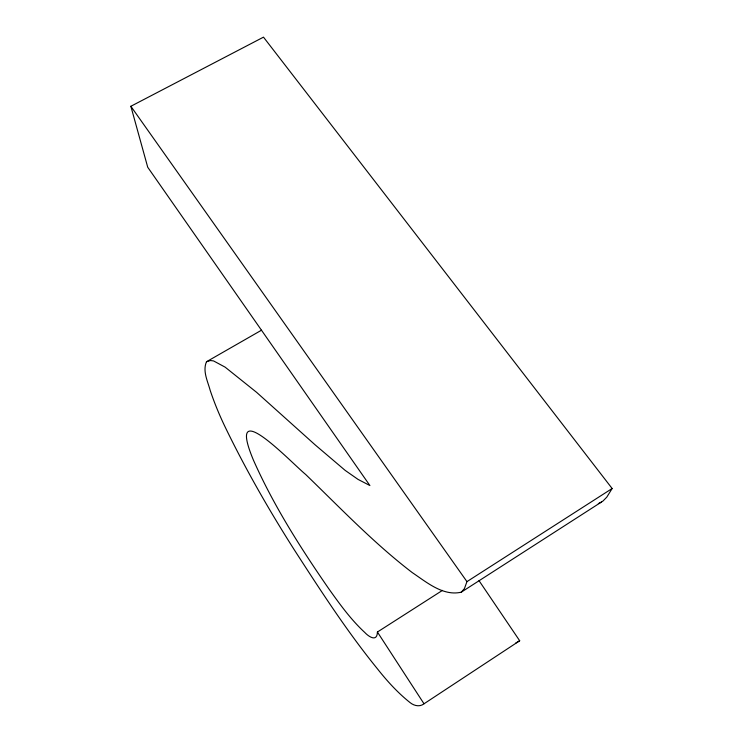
<?xml version="1.0" encoding="UTF-8"?>
<svg xmlns="http://www.w3.org/2000/svg" width="743" height="743" viewBox="0 0 743 743"><rect width="100%" height="100%" fill="white"/><g stroke="black" fill="none" stroke-linecap="round" stroke-linejoin="round"><path stroke-width="1.11" d="M442.466 590.379L377.416 632.024C377.193 642.463 368.621 636.621 364.757 632.442C350.891 619.634 339.765 604.152 328.833 588.818C300.543 547.907 273.628 505.639 253.409 460.075C225.268 392.62 290.801 462.211 305.624 474.433C340.378 508.008 373.859 543.189 412.309 572.63C426.436 582.103 443.274 596.518 461.301 592.162L602.954 501.061L606.799 497.123L612.139 488.513L263.496 37.15L130.861 106.277L147.727 167.249L369.893 485.532L358.061 479.411L345.189 470.403L315.078 444.806L256.576 392.313L225.11 367.135L213.547 360.922L210.445 360.531L206.489 361.739C202.402 371.045 207.771 381.317 210.167 390.326C214.551 403.44 219.882 416.229 225.946 428.655C246.128 470.152 269.133 510.237 293.875 549.179C320.298 590.063 346.758 631.113 377.518 668.932C387.187 681.145 397.802 692.82 410.015 702.553C413.907 705.785 419.73 707.225 424.012 703.788L519.691 640.763L479.021 580.654M612.139 488.513L466.957 581.63L464.431 588.586L461.301 592.162M519.691 640.763L515.781 643.011M206.489 361.739L261.48 330.217M601.496 502.054L598.329 503.596M130.861 106.277L466.957 581.63M377.416 632.024L424.012 703.788"/></g></svg>
